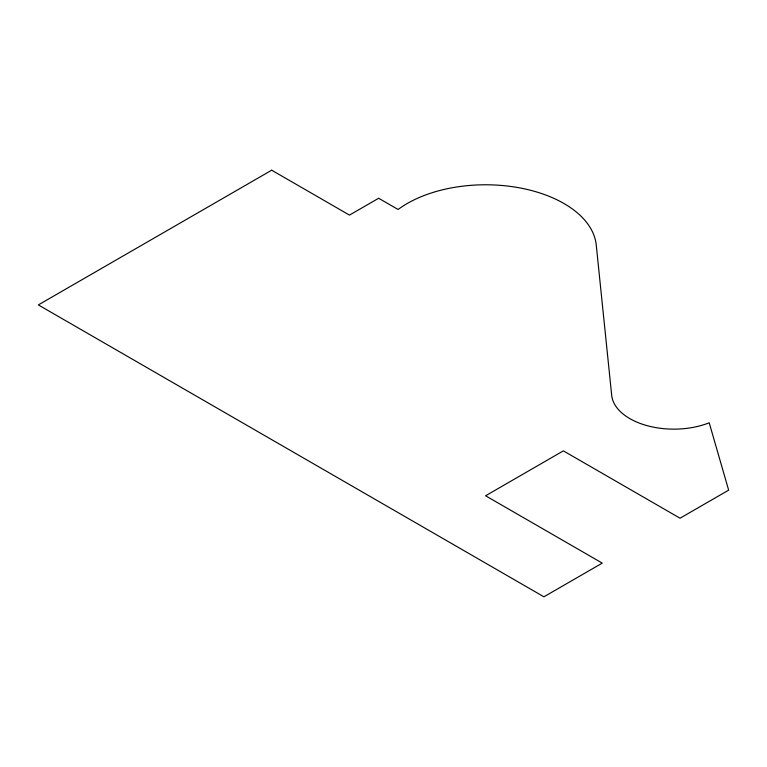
<?xml version="1.0" encoding="UTF-8"?>
<svg xmlns="http://www.w3.org/2000/svg" width="767" height="767" viewBox="0 0 767 767"><rect width="100%" height="100%" fill="white"/><g stroke="black" fill="none" stroke-linecap="round" stroke-linejoin="round"><path stroke-width="1.15" d="M271.691 170.197L38.35 304.911L543.918 596.803L602.258 563.122L485.588 495.77L563.371 450.862L680.041 518.214L728.65 490.151L709.207 422.79A62.28 35.953 0 0 1 646.543 425.503A62.28 35.953 0 0 1 611.692 395.312L596.247 244.989A110.851 63.997 0 0 0 518.444 187.656A110.851 63.997 0 0 0 398.083 209.487L378.639 198.26L349.474 215.105L271.691 170.197"/></g></svg>
